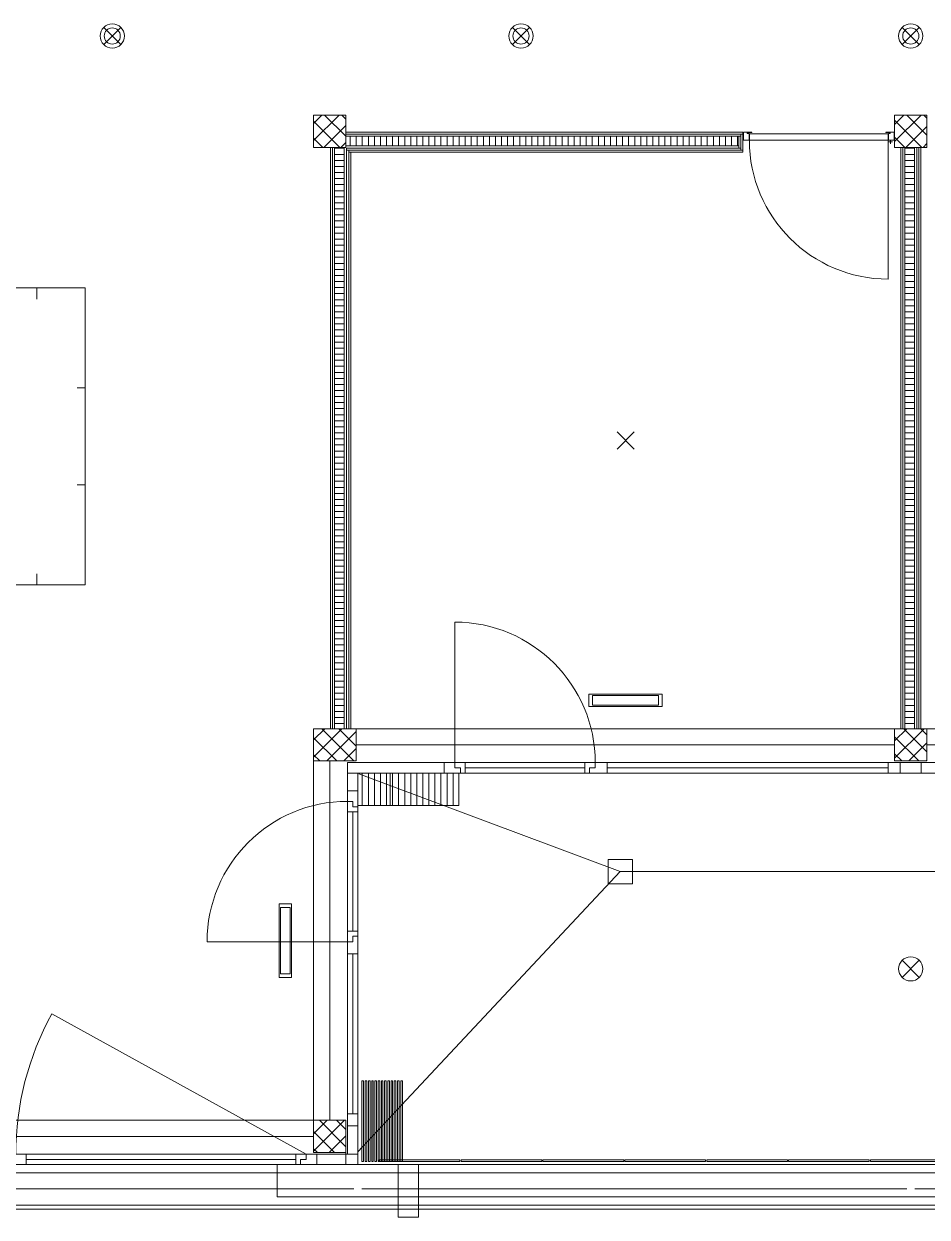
# Model space of a CAD drawing. Extents: x -5275 to 65950, y -3225 to 18875.
# Drawn here: x 37230 to 42827, y -500 to 6890 of the extents above; entities that cross this region are included whole.
import ezdxf

# ---------------------------------------------------------------- set-up
doc = ezdxf.new("R2010")
doc.units = 0
doc.header["$LTSCALE"] = 50
doc.layers.get('0').update_dxf_attribs({"lineweight": 25})
doc.layers.add('Zargen Fenster', color=7, linetype='Continuous', lineweight=25)

# ---------------------------------------------------------------- blocks, each defined once
blk = doc.blocks.new('Blockreferenz-A0MJL02FFC', base_point=(39025, 2325))
at = {"layer": 'Zargen Fenster', "color": 8, "lineweight": 13, "true_color": 0x808080}
for p, q in [((39025, 2455), (39095, 2525)), ((39025, 2348.9), (39201.1, 2525)), ((39275.2, 2325), (39075.2, 2525)), ((39289.5, 2416.8), (39181.3, 2525)), ((39289.5, 2522.8), (39287.3, 2525)), ((39169.1, 2325), (39025, 2469.1)), ((39107.1, 2325), (39289.5, 2507.4)), ((39213.2, 2325), (39289.5, 2401.3)), ((39063.1, 2325), (39025, 2363.1))]:
    blk.add_line(p, q, dxfattribs=at)
blk = doc.blocks.new('Blockreferenz-A0MJL06JFC', base_point=(39514.4, 2050))
at = {"layer": 'Zargen Fenster', "color": 8, "lineweight": 13, "true_color": 0x808080}
for p, q in [((39514.4, 2050), (39514.4, 2250)), ((39551.9, 2050), (39551.9, 2250)), ((39589.4, 2050), (39589.4, 2250)), ((39626.9, 2050), (39626.9, 2250)), ((39664.4, 2050), (39664.4, 2250)), ((39701.9, 2050), (39701.9, 2250)), ((39739.4, 2050), (39739.4, 2250)), ((39776.9, 2050), (39776.9, 2250)), ((39814.4, 2050), (39814.4, 2250)), ((39851.9, 2050), (39851.9, 2250)), ((39889.4, 2050), (39889.4, 2250))]:
    blk.add_line(p, q, dxfattribs=at)
blk = doc.blocks.new('Blockreferenz-A0MJL07HFC', base_point=(42625, 6125))
at = {"layer": 'Zargen Fenster', "color": 8, "lineweight": 13, "true_color": 0x808080}
for p, q in [((42625, 6267.1), (42682.9, 6325)), ((42625, 6161.1), (42788.9, 6325)), ((42793.7, 6125), (42625, 6293.7)), ((42825, 6199.8), (42699.8, 6325)), ((42825, 6305.9), (42805.9, 6325)), ((42695, 6125), (42825, 6255)), ((42687.7, 6125), (42625, 6187.7)), ((42801.1, 6125), (42825, 6148.9))]:
    blk.add_line(p, q, dxfattribs=at)
blk = doc.blocks.new('Blockreferenz-A0MJL07JFC', base_point=(39025, 6125))
at = {"layer": 'Zargen Fenster', "color": 8, "lineweight": 13, "true_color": 0x808080}
for p, q in [((39025, 6273.4), (39076.6, 6325)), ((39025, 6167.3), (39182.7, 6325)), ((39187.5, 6125), (39025, 6287.5)), ((39225, 6193.6), (39093.6, 6325)), ((39225, 6299.6), (39199.6, 6325)), ((39088.7, 6125), (39225, 6261.3)), ((39081.4, 6125), (39025, 6181.4)), ((39194.8, 6125), (39225, 6155.2))]:
    blk.add_line(p, q, dxfattribs=at)
blk = doc.blocks.new('Blockreferenz-A0MJL07NFC', base_point=(42625, 2325))
at = {"layer": 'Zargen Fenster', "color": 8, "lineweight": 13, "true_color": 0x808080}
for p, q in [((42625, 2448.8), (42701.2, 2525)), ((42625, 2342.7), (42807.3, 2525)), ((42825, 2381.4), (42681.4, 2525)), ((42825, 2487.5), (42787.5, 2525)), ((42775.4, 2325), (42625, 2475.4)), ((42669.3, 2325), (42625, 2369.3)), ((42713.4, 2325), (42825, 2436.6)), ((42819.4, 2325), (42825, 2330.6))]:
    blk.add_line(p, q, dxfattribs=at)
blk = doc.blocks.new('Blockreferenz-A0MJL07RFC', base_point=(42687.5, 2556.9))
at = {"layer": 'Zargen Fenster', "color": 8, "lineweight": 13, "true_color": 0x808080}
for p, q in [((42687.5, 6119.4), (42747.5, 6119.4)), ((42687.5, 6081.9), (42747.5, 6081.9)), ((42687.5, 6044.4), (42747.5, 6044.4)), ((42687.5, 6006.9), (42747.5, 6006.9)), ((42687.5, 5969.4), (42747.5, 5969.4)), ((42687.5, 5931.9), (42747.5, 5931.9)), ((42687.5, 5894.4), (42747.5, 5894.4)), ((42687.5, 5856.9), (42747.5, 5856.9)), ((42687.5, 5819.4), (42747.5, 5819.4)), ((42687.5, 5781.9), (42747.5, 5781.9)), ((42687.5, 5744.4), (42747.5, 5744.4)), ((42687.5, 5706.9), (42747.5, 5706.9)), ((42687.5, 5669.4), (42747.5, 5669.4)), ((42687.5, 5631.9), (42747.5, 5631.9)), ((42687.5, 5594.4), (42747.5, 5594.4)), ((42687.5, 5556.9), (42747.5, 5556.9)), ((42687.5, 5519.4), (42747.5, 5519.4)), ((42687.5, 5481.9), (42747.5, 5481.9)), ((42687.5, 5444.4), (42747.5, 5444.4)), ((42687.5, 5406.9), (42747.5, 5406.9)), ((42687.5, 5369.4), (42747.5, 5369.4)), ((42687.5, 5331.9), (42747.5, 5331.9)), ((42687.5, 5294.4), (42747.5, 5294.4)), ((42687.5, 5256.9), (42747.5, 5256.9)), ((42687.5, 5219.4), (42747.5, 5219.4)), ((42687.5, 5181.9), (42747.5, 5181.9)), ((42687.5, 5144.4), (42747.5, 5144.4)), ((42687.5, 5106.9), (42747.5, 5106.9)), ((42687.5, 5069.4), (42747.5, 5069.4)), ((42687.5, 5031.9), (42747.5, 5031.9)), ((42687.5, 4994.4), (42747.5, 4994.4)), ((42687.5, 4956.9), (42747.5, 4956.9)), ((42687.5, 4919.4), (42747.5, 4919.4)), ((42687.5, 4881.9), (42747.5, 4881.9)), ((42687.5, 4844.4), (42747.5, 4844.4)), ((42687.5, 4806.9), (42747.5, 4806.9)), ((42687.5, 4769.4), (42747.5, 4769.4)), ((42687.5, 4731.9), (42747.5, 4731.9)), ((42687.5, 4694.4), (42747.5, 4694.4)), ((42687.5, 4656.9), (42747.5, 4656.9)), ((42687.5, 4619.4), (42747.5, 4619.4)), ((42687.5, 4581.9), (42747.5, 4581.9)), ((42687.5, 4544.4), (42747.5, 4544.4)), ((42687.5, 4506.9), (42747.5, 4506.9)), ((42687.5, 4469.4), (42747.5, 4469.4)), ((42687.5, 4431.9), (42747.5, 4431.9)), ((42687.5, 4394.4), (42747.5, 4394.4)), ((42687.5, 4356.9), (42747.5, 4356.9)), ((42687.5, 4319.4), (42747.5, 4319.4)), ((42687.5, 4281.9), (42747.5, 4281.9)), ((42687.5, 4244.4), (42747.5, 4244.4)), ((42687.5, 4206.9), (42747.5, 4206.9)), ((42687.5, 4169.4), (42747.5, 4169.4)), ((42687.5, 4131.9), (42747.5, 4131.9)), ((42687.5, 4094.4), (42747.5, 4094.4)), ((42687.5, 4056.9), (42747.5, 4056.9)), ((42687.5, 4019.4), (42747.5, 4019.4)), ((42687.5, 3981.9), (42747.5, 3981.9)), ((42687.5, 3944.4), (42747.5, 3944.4)), ((42687.5, 3906.9), (42747.5, 3906.9)), ((42687.5, 3869.4), (42747.5, 3869.4)), ((42687.5, 3831.9), (42747.5, 3831.9)), ((42687.5, 3794.4), (42747.5, 3794.4)), ((42687.5, 3756.9), (42747.5, 3756.9)), ((42687.5, 3719.4), (42747.5, 3719.4)), ((42687.5, 3681.9), (42747.5, 3681.9)), ((42687.5, 3644.4), (42747.5, 3644.4)), ((42687.5, 3606.9), (42747.5, 3606.9)), ((42687.5, 3569.4), (42747.5, 3569.4)), ((42687.5, 3531.9), (42747.5, 3531.9)), ((42687.5, 3494.4), (42747.5, 3494.4)), ((42687.5, 3456.9), (42747.5, 3456.9)), ((42687.5, 3419.4), (42747.5, 3419.4)), ((42687.5, 3381.9), (42747.5, 3381.9)), ((42687.5, 3344.4), (42747.5, 3344.4)), ((42687.5, 3306.9), (42747.5, 3306.9)), ((42687.5, 3269.4), (42747.5, 3269.4)), ((42687.5, 3231.9), (42747.5, 3231.9)), ((42687.5, 3194.4), (42747.5, 3194.4)), ((42687.5, 3156.9), (42747.5, 3156.9)), ((42687.5, 3119.4), (42747.5, 3119.4)), ((42687.5, 3081.9), (42747.5, 3081.9)), ((42687.5, 3044.4), (42747.5, 3044.4)), ((42687.5, 3006.9), (42747.5, 3006.9)), ((42687.5, 2969.4), (42747.5, 2969.4)), ((42687.5, 2931.9), (42747.5, 2931.9)), ((42687.5, 2894.4), (42747.5, 2894.4)), ((42687.5, 2856.9), (42747.5, 2856.9)), ((42687.5, 2819.4), (42747.5, 2819.4)), ((42687.5, 2781.9), (42747.5, 2781.9)), ((42687.5, 2744.4), (42747.5, 2744.4)), ((42687.5, 2706.9), (42747.5, 2706.9)), ((42687.5, 2669.4), (42747.5, 2669.4)), ((42687.5, 2631.9), (42747.5, 2631.9)), ((42687.5, 2594.4), (42747.5, 2594.4)), ((42687.5, 2556.9), (42747.5, 2556.9))]:
    blk.add_line(p, q, dxfattribs=at)
blk = doc.blocks.new('Blockreferenz-A0MJL07TFC', base_point=(39025, -100))
at = {"layer": 'Zargen Fenster', "color": 8, "lineweight": 13, "true_color": 0x808080}
for p, q in [((39025, 15.5), (39109.5, 100)), ((39025, -90.6), (39215.6, 100)), ((39225, -64.3), (39060.7, 100)), ((39225, 41.7), (39166.7, 100)), ((39154.6, -100), (39025, 29.6)), ((39121.6, -100), (39225, 3.4)), ((39048.5, -100), (39025, -76.5))]:
    blk.add_line(p, q, dxfattribs=at)
blk = doc.blocks.new('Blockreferenz-A0MJL081FC', base_point=(39155, 2556.9))
at = {"layer": 'Zargen Fenster', "color": 8, "lineweight": 13, "true_color": 0x808080}
for p, q in [((39155, 6119.4), (39215, 6119.4)), ((39155, 6081.9), (39215, 6081.9)), ((39155, 6044.4), (39215, 6044.4)), ((39155, 6006.9), (39215, 6006.9)), ((39155, 5969.4), (39215, 5969.4)), ((39155, 5931.9), (39215, 5931.9)), ((39155, 5894.4), (39215, 5894.4)), ((39155, 5856.9), (39215, 5856.9)), ((39155, 5819.4), (39215, 5819.4)), ((39155, 5781.9), (39215, 5781.9)), ((39155, 5744.4), (39215, 5744.4)), ((39155, 5706.9), (39215, 5706.9)), ((39155, 5669.4), (39215, 5669.4)), ((39155, 5631.9), (39215, 5631.9)), ((39155, 5594.4), (39215, 5594.4)), ((39155, 5556.9), (39215, 5556.9)), ((39155, 5519.4), (39215, 5519.4)), ((39155, 5481.9), (39215, 5481.9)), ((39155, 5444.4), (39215, 5444.4)), ((39155, 5406.9), (39215, 5406.9)), ((39155, 5369.4), (39215, 5369.4)), ((39155, 5331.9), (39215, 5331.9)), ((39155, 5294.4), (39215, 5294.4)), ((39155, 5256.9), (39215, 5256.9)), ((39155, 5219.4), (39215, 5219.4)), ((39155, 5181.9), (39215, 5181.9)), ((39155, 5144.4), (39215, 5144.4)), ((39155, 5106.9), (39215, 5106.9)), ((39155, 5069.4), (39215, 5069.4)), ((39155, 5031.9), (39215, 5031.9)), ((39155, 4994.4), (39215, 4994.4)), ((39155, 4956.9), (39215, 4956.9)), ((39155, 4919.4), (39215, 4919.4)), ((39155, 4881.9), (39215, 4881.9)), ((39155, 4844.4), (39215, 4844.4)), ((39155, 4806.9), (39215, 4806.9)), ((39155, 4769.4), (39215, 4769.4)), ((39155, 4731.9), (39215, 4731.9)), ((39155, 4694.4), (39215, 4694.4)), ((39155, 4656.9), (39215, 4656.9)), ((39155, 4619.4), (39215, 4619.4)), ((39155, 4581.9), (39215, 4581.9)), ((39155, 4544.4), (39215, 4544.4)), ((39155, 4506.9), (39215, 4506.9)), ((39155, 4469.4), (39215, 4469.4)), ((39155, 4431.9), (39215, 4431.9)), ((39155, 4394.4), (39215, 4394.4)), ((39155, 4356.9), (39215, 4356.9)), ((39155, 4319.4), (39215, 4319.4)), ((39155, 4281.9), (39215, 4281.9)), ((39155, 4244.4), (39215, 4244.4)), ((39155, 4206.9), (39215, 4206.9)), ((39155, 4169.4), (39215, 4169.4)), ((39155, 4131.9), (39215, 4131.9)), ((39155, 4094.4), (39215, 4094.4)), ((39155, 4056.9), (39215, 4056.9)), ((39155, 4019.4), (39215, 4019.4)), ((39155, 3981.9), (39215, 3981.9)), ((39155, 3944.4), (39215, 3944.4)), ((39155, 3906.9), (39215, 3906.9)), ((39155, 3869.4), (39215, 3869.4)), ((39155, 3831.9), (39215, 3831.9)), ((39155, 3794.4), (39215, 3794.4)), ((39155, 3756.9), (39215, 3756.9)), ((39155, 3719.4), (39215, 3719.4)), ((39155, 3681.9), (39215, 3681.9)), ((39155, 3644.4), (39215, 3644.4)), ((39155, 3606.9), (39215, 3606.9)), ((39155, 3569.4), (39215, 3569.4)), ((39155, 3531.9), (39215, 3531.9)), ((39155, 3494.4), (39215, 3494.4)), ((39155, 3456.9), (39215, 3456.9)), ((39155, 3419.4), (39215, 3419.4)), ((39155, 3381.9), (39215, 3381.9)), ((39155, 3344.4), (39215, 3344.4)), ((39155, 3306.9), (39215, 3306.9)), ((39155, 3269.4), (39215, 3269.4)), ((39155, 3231.9), (39215, 3231.9)), ((39155, 3194.4), (39215, 3194.4)), ((39155, 3156.9), (39215, 3156.9)), ((39155, 3119.4), (39215, 3119.4)), ((39155, 3081.9), (39215, 3081.9)), ((39155, 3044.4), (39215, 3044.4)), ((39155, 3006.9), (39215, 3006.9)), ((39155, 2969.4), (39215, 2969.4)), ((39155, 2931.9), (39215, 2931.9)), ((39155, 2894.4), (39215, 2894.4)), ((39155, 2856.9), (39215, 2856.9)), ((39155, 2819.4), (39215, 2819.4)), ((39155, 2781.9), (39215, 2781.9)), ((39155, 2744.4), (39215, 2744.4)), ((39155, 2706.9), (39215, 2706.9)), ((39155, 2669.4), (39215, 2669.4)), ((39155, 2631.9), (39215, 2631.9)), ((39155, 2594.4), (39215, 2594.4)), ((39155, 2556.9), (39215, 2556.9))]:
    blk.add_line(p, q, dxfattribs=at)
blk = doc.blocks.new('Blockreferenz-A0MJL085FC', base_point=(39251.9, 6135))
at = {"layer": 'Zargen Fenster', "color": 8, "lineweight": 13, "true_color": 0x808080}
for p, q in [((39251.9, 6135), (39251.9, 6195)), ((39289.4, 6135), (39289.4, 6195)), ((39326.9, 6135), (39326.9, 6195)), ((39364.4, 6135), (39364.4, 6195)), ((39401.9, 6135), (39401.9, 6195)), ((39439.4, 6135), (39439.4, 6195)), ((39476.9, 6135), (39476.9, 6195)), ((39514.4, 6135), (39514.4, 6195)), ((39551.9, 6135), (39551.9, 6195)), ((39589.4, 6135), (39589.4, 6195)), ((39626.9, 6135), (39626.9, 6195)), ((39664.4, 6135), (39664.4, 6195)), ((39701.9, 6135), (39701.9, 6195)), ((39739.4, 6135), (39739.4, 6195)), ((39776.9, 6135), (39776.9, 6195)), ((39814.4, 6135), (39814.4, 6195)), ((39851.9, 6135), (39851.9, 6195)), ((39889.4, 6135), (39889.4, 6195)), ((39926.9, 6135), (39926.9, 6195)), ((39964.4, 6135), (39964.4, 6195)), ((40001.9, 6135), (40001.9, 6195)), ((40039.4, 6135), (40039.4, 6195)), ((40076.9, 6135), (40076.9, 6195)), ((40114.4, 6135), (40114.4, 6195)), ((40151.9, 6135), (40151.9, 6195)), ((40189.4, 6135), (40189.4, 6195)), ((40226.9, 6135), (40226.9, 6195)), ((40264.4, 6135), (40264.4, 6195)), ((40301.9, 6135), (40301.9, 6195)), ((40339.4, 6135), (40339.4, 6195)), ((40376.9, 6135), (40376.9, 6195)), ((40414.4, 6135), (40414.4, 6195)), ((40451.9, 6135), (40451.9, 6195)), ((40489.4, 6135), (40489.4, 6195)), ((40526.9, 6135), (40526.9, 6195)), ((40564.4, 6135), (40564.4, 6195)), ((40601.9, 6135), (40601.9, 6195)), ((40639.4, 6135), (40639.4, 6195)), ((40676.9, 6135), (40676.9, 6195)), ((40714.4, 6135), (40714.4, 6195)), ((40751.9, 6135), (40751.9, 6195)), ((40789.4, 6135), (40789.4, 6195)), ((40826.9, 6135), (40826.9, 6195)), ((40864.4, 6135), (40864.4, 6195)), ((40901.9, 6135), (40901.9, 6195)), ((40939.4, 6135), (40939.4, 6195)), ((40976.9, 6135), (40976.9, 6195)), ((41014.4, 6135), (41014.4, 6195)), ((41051.9, 6135), (41051.9, 6195)), ((41089.4, 6135), (41089.4, 6195)), ((41126.9, 6135), (41126.9, 6195)), ((41164.4, 6135), (41164.4, 6195)), ((41201.9, 6135), (41201.9, 6195)), ((41239.4, 6135), (41239.4, 6195)), ((41276.9, 6135), (41276.9, 6195)), ((41314.4, 6135), (41314.4, 6195)), ((41351.9, 6135), (41351.9, 6195)), ((41389.4, 6135), (41389.4, 6195)), ((41426.9, 6135), (41426.9, 6195)), ((41464.4, 6135), (41464.4, 6195)), ((41501.9, 6135), (41501.9, 6195)), ((41539.4, 6135), (41539.4, 6195)), ((41576.9, 6135), (41576.9, 6195)), ((41614.4, 6135), (41614.4, 6195)), ((41651.9, 6135), (41651.9, 6195))]:
    blk.add_line(p, q, dxfattribs=at)
blk = doc.blocks.new('Blockreferenz-A0MJL0DLFC', base_point=(39326.9, 2050))
at = {"layer": 'Zargen Fenster', "color": 8, "lineweight": 13, "true_color": 0x808080}
for p, q in [((39326.9, 2050), (39326.9, 2250)), ((39364.4, 2050), (39364.4, 2250)), ((39401.9, 2050), (39401.9, 2250)), ((39439.4, 2050), (39439.4, 2250)), ((39476.9, 2050), (39476.9, 2250))]:
    blk.add_line(p, q, dxfattribs=at)

msp = doc.modelspace()

# ---------------------------------------------------------------- linework, layer by layer
at = {"layer": 'Zargen Fenster', "color": 8, "linetype": 'Continuous', "lineweight": 13, "true_color": 0x808080}
for p, q in [((37724.7, 6762), (37830.8, 6868)), ((37830.8, 6762), (37724.7, 6868)), ((40257, 6762), (40363, 6868)), ((40363, 6762), (40257, 6868)), ((42672, 6762), (42778, 6868)), ((42778, 6762), (42672, 6868)), ((39225, 6325), (39025, 6325)), ((39025, 6325), (39025, 6125)), ((39225, 6125), (39225, 6325)), ((42825, 6325), (42625, 6325)), ((42625, 6325), (42625, 6125)), ((42825, 6125), (42825, 6325)), ((39225, 6220), (41685, 6220)), ((41685, 6095), (41685, 6220)), ((41740, 6220), (41688, 6220)), ((41688, 6220), (41688, 6169.5)), ((41712, 6210), (41712, 6217)), ((41712, 6217), (41740, 6217)), ((41723, 6210), (41712, 6210)), ((41723, 6169.5), (41723, 6210)), ((41725, 6209.5), (42585, 6209.5)), ((41725, 6169.5), (41725, 6209.5)), ((41740, 6217), (41740, 6220)), ((42622, 6220), (42570, 6220)), ((42570, 6220), (42570, 6217)), ((42570, 6217), (42598, 6217)), ((42585, 6209.5), (42585, 5309.5)), ((42598, 6210), (42587, 6210)), ((42587, 6210), (42587, 6169.5)), ((42598, 6217), (42598, 6210)), ((42622, 6169.5), (42622, 6220)), ((41685, 6207.5), (39225, 6207.5)), ((41672.5, 6195), (39225, 6195)), ((39225, 6135), (41660, 6135)), ((41660, 6195), (41660, 6120)), ((41672.5, 6207.5), (41672.5, 6107.5)), ((41688, 6169.5), (41723, 6169.5)), ((42585, 6169.5), (41725, 6169.5)), ((42587, 6169.5), (42622, 6169.5)), ((42587, 6158.6), (42611.9, 6158.6)), ((42599.4, 6146.2), (42599.4, 6171.1)), ((39025, 6125), (39225, 6125)), ((39130, 6125), (39130, 2525)), ((39142.5, 2525), (39142.5, 6125)), ((39155, 2525), (39155, 6125)), ((39215, 6125), (39215, 2525)), ((39230, 6120), (41672.5, 6120)), ((39230, 2525), (39230, 6120)), ((39230, 6107.5), (41685, 6107.5)), ((39242.5, 2525), (39242.5, 6107.5)), ((41685, 6095), (39242.5, 6095)), ((39255, 2525), (39255, 6095)), ((42625, 6125), (42825, 6125)), ((42662.5, 2525), (42662.5, 6125)), ((42675, 6125), (42675, 2525)), ((42687.5, 6125), (42687.5, 2525)), ((42747.5, 6125), (42747.5, 2525)), ((42762.5, 2525), (42762.5, 6125)), ((42775, 2525), (42775, 6125)), ((42787.5, 6125), (42787.5, 2525)), ((37310, 5255), (37310, 5185)), ((37610, 4635), (37560, 4635)), ((40905.7, 4257), (41011.8, 4363)), ((41011.8, 4257), (40905.7, 4363)), ((37610, 4035), (37560, 4035)), ((37310, 3415), (37310, 3485)), ((39900, 2282.5), (39900, 3185)), ((41184.7, 2738), (40729.7, 2738)), ((40729.7, 2738), (40729.7, 2662)), ((41184.7, 2662), (41184.7, 2738)), ((40729.7, 2662), (41184.7, 2662)), ((41162.2, 2729.5), (40752.3, 2729.5)), ((40752.3, 2729.5), (40752.3, 2670.5)), ((40752.3, 2670.5), (41162.2, 2670.5)), ((41162.2, 2670.5), (41162.2, 2729.5)), ((39025, -100), (39025, 2525)), ((53625, 2525), (39025, 2525)), ((39289.5, 2525), (39289.5, 2325)), ((42625, 2525), (42625, 2325)), ((42825, 2325), (42825, 2525)), ((42625, 2425), (39289.5, 2425)), ((42825, 2425), (46157.5, 2425)), ((39289.5, 2325), (39025, 2325)), ((39125, 100), (39125, 2325)), ((39235, 2315), (53415, 2315)), ((39235, 2315), (39235, -110)), ((39835, 2315), (39835, 2250)), ((39965, 2315), (39965, 2250)), ((40705, 2250), (40705, 2315)), ((40770, 2315), (40770, 2282.5)), ((40845, 2250), (40845, 2315)), ((42585, 2315), (42585, 2250)), ((42625, 2325), (42825, 2325)), ((42660, 2315), (42660, 2250)), ((42790, 2250), (42790, 2315)), ((39235, 2250), (53415, 2250)), ((39300, 2250), (39300, -175)), ((40925, 1640), (39305, 2245)), ((39500, 2250), (39500, 2050)), ((39900, 2282.5), (39935, 2282.5)), ((39925, 2250), (39925, 2050)), ((39935, 2282.5), (39935, 2250)), ((39965, 2282.5), (40705, 2282.5)), ((40735, 2282.5), (40735, 2250)), ((40770, 2282.5), (40735, 2282.5)), ((40845, 2282.5), (42585, 2282.5)), ((39235, 2140), (39300, 2140)), ((39235, 2075), (39267.5, 2075)), ((39267.5, 2075), (39267.5, 2040)), ((39235, 2010), (39300, 2010)), ((39267.5, 2040), (39300, 2040)), ((39267.5, 2010), (39267.5, 1270)), ((39925, 2050), (39300, 2050)), ((40850, 1715), (41000, 1715)), ((40850, 1565), (40850, 1715)), ((41000, 1715), (41000, 1565)), ((40925, 1640), (39300, -95)), ((44525, 1640), (40925, 1640)), ((41000, 1565), (40850, 1565)), ((38888, 1440), (38812, 1440)), ((38812, 1440), (38812, 985)), ((38879.5, 1417.5), (38820.5, 1417.5)), ((38820.5, 1417.5), (38820.5, 1007.5)), ((38879.5, 1007.5), (38879.5, 1417.5)), ((38888, 985), (38888, 1440)), ((39300, 1270), (39235, 1270)), ((39267.5, 1205), (38365, 1205)), ((39267.5, 1205), (39267.5, 1240)), ((39267.5, 1240), (39300, 1240)), ((39300, 1130), (39235, 1130)), ((39267.5, 1130), (39267.5, 140)), ((42672, 984.5), (42778, 1090.5)), ((42778, 984.5), (42672, 1090.5)), ((38812, 985), (38888, 985)), ((38820.5, 1007.5), (38879.5, 1007.5)), ((37404.2, 760), (38980, -110)), ((39325, 345), (39335, 345)), ((39325, -155), (39325, 345)), ((39335, 345), (39335, -155)), ((39345, 345), (39355, 345)), ((39345, -155), (39345, 345)), ((39355, 345), (39355, -155)), ((39365, 345), (39375, 345)), ((39365, -155), (39365, 345)), ((39375, 345), (39375, -155)), ((39385, 345), (39395, 345)), ((39385, -155), (39385, 345)), ((39395, 345), (39395, -155)), ((39405, 345), (39415, 345)), ((39405, -155), (39405, 345)), ((39415, 345), (39415, -155)), ((39425, 345), (39435, 345)), ((39425, -155), (39425, 345)), ((39435, 345), (39435, -155)), ((39445, 345), (39455, 345)), ((39445, -155), (39445, 345)), ((39455, 345), (39455, -155)), ((39465, 345), (39475, 345)), ((39465, -155), (39465, 345)), ((39475, 345), (39475, -155)), ((39485, 345), (39495, 345)), ((39485, -155), (39485, 345)), ((39495, 345), (39495, -155)), ((39505, 345), (39515, 345)), ((39505, -155), (39505, 345)), ((39515, 345), (39515, -155)), ((39525, 345), (39535, 345)), ((39525, -155), (39525, 345)), ((39535, 345), (39535, -155)), ((39545, 345), (39555, 345)), ((39545, -155), (39545, 345)), ((39555, 345), (39555, -155)), ((39565, 345), (39575, 345)), ((39565, -155), (39565, 345)), ((39575, 345), (39575, -155)), ((39225, 100), (30225, 100)), ((39225, -175), (39225, 100)), ((39300, 140), (39235, 140)), ((39300, 65), (39235, 65)), ((39025, 0), (34892.5, 0)), ((39300, -110), (30150, -110)), ((37245, -175), (37245, -110)), ((37245, -142.5), (38915, -142.5)), ((38915, -110), (38915, -175)), ((38945, -142.5), (38945, -175)), ((38980, -142.5), (38945, -142.5)), ((38980, -110), (38980, -142.5)), ((39025, -100), (39225, -100)), ((39045, -175), (39045, -110)), ((39432.1, -145), (39932.1, -145)), ((39432.1, -155), (39432.1, -145)), ((39932.1, -145), (39932.1, -155)), ((39939.3, -145), (40439.3, -145)), ((39939.3, -155), (39939.3, -145)), ((40439.3, -145), (40439.3, -155)), ((40446.4, -145), (40946.4, -145)), ((40446.4, -155), (40446.4, -145)), ((40946.4, -145), (40946.4, -155)), ((40953.6, -145), (41453.6, -145)), ((40953.6, -155), (40953.6, -145)), ((41453.6, -145), (41453.6, -155)), ((41460.7, -145), (41960.7, -145)), ((41460.7, -155), (41460.7, -145)), ((41960.7, -145), (41960.7, -155)), ((41967.9, -145), (42467.9, -145)), ((41967.9, -155), (41967.9, -145)), ((42467.9, -145), (42467.9, -155)), ((42475, -145), (42475, -155)), ((42975, -145), (42475, -145)), ((65950, -175), (-5025, -175)), ((38800, -175), (38800, -375)), ((39335, -155), (39325, -155)), ((39355, -155), (39345, -155)), ((39375, -155), (39365, -155)), ((39395, -155), (39385, -155)), ((39415, -155), (39405, -155)), ((39932.1, -155), (39425, -155)), ((39550, -500), (39550, -175)), ((39675, -500), (39675, -175)), ((40439.3, -155), (39939.3, -155)), ((40946.4, -155), (40446.4, -155)), ((41453.6, -155), (40953.6, -155)), ((41960.7, -155), (41460.7, -155)), ((42467.9, -155), (41967.9, -155)), ((42475, -155), (42975, -155)), ((35525, -225), (46025, -225)), ((35575, -325), (39275, -325)), ((42700, -325), (39325, -325)), ((42750, -325), (45975, -325)), ((65950, -425), (-5275, -425)), ((38800, -375), (53850, -375)), ((46025, -450), (35525, -450)), ((39550, -500), (39675, -500))]:
    msp.add_line(p, q, dxfattribs=at)
msp.add_lwpolyline([(37610, 3415), (36710, 3415), (36710, 5255), (37610, 5255)], close=True, dxfattribs=at)
for centre, radius in [((37777.7, 6815), 75), ((40310, 6815), 75), ((42725, 6815), 75), ((37777.7, 6815), 50), ((40310, 6815), 50), ((42725, 6815), 50), ((42725, 1037.5), 75)]:
    msp.add_circle(centre, radius, dxfattribs=at)
for centre, radius, start, end in [((42585, 6169.5), 860, 180, 270), ((39900, 2315), 870, 0, 90), ((39235, 1205), 870, 90, 180), ((38980, -110), 1800, 151.09666, 180)]:
    msp.add_arc(centre, radius, start, end, dxfattribs=at)

# ---------------------------------------------------------------- block references
for name, p in [('Blockreferenz-A0MJL07JFC', (39025, 6125)), ('Blockreferenz-A0MJL07HFC', (42625, 6125)), ('Blockreferenz-A0MJL085FC', (39251.9, 6135)), ('Blockreferenz-A0MJL081FC', (39155, 2556.9)), ('Blockreferenz-A0MJL07RFC', (42687.5, 2556.9)), ('Blockreferenz-A0MJL02FFC', (39025, 2325)), ('Blockreferenz-A0MJL07NFC', (42625, 2325)), ('Blockreferenz-A0MJL0DLFC', (39326.9, 2050)), ('Blockreferenz-A0MJL06JFC', (39514.4, 2050)), ('Blockreferenz-A0MJL07TFC', (39025, -100))]:
    msp.add_blockref(name, p)

doc.saveas('drawing.dxf')
